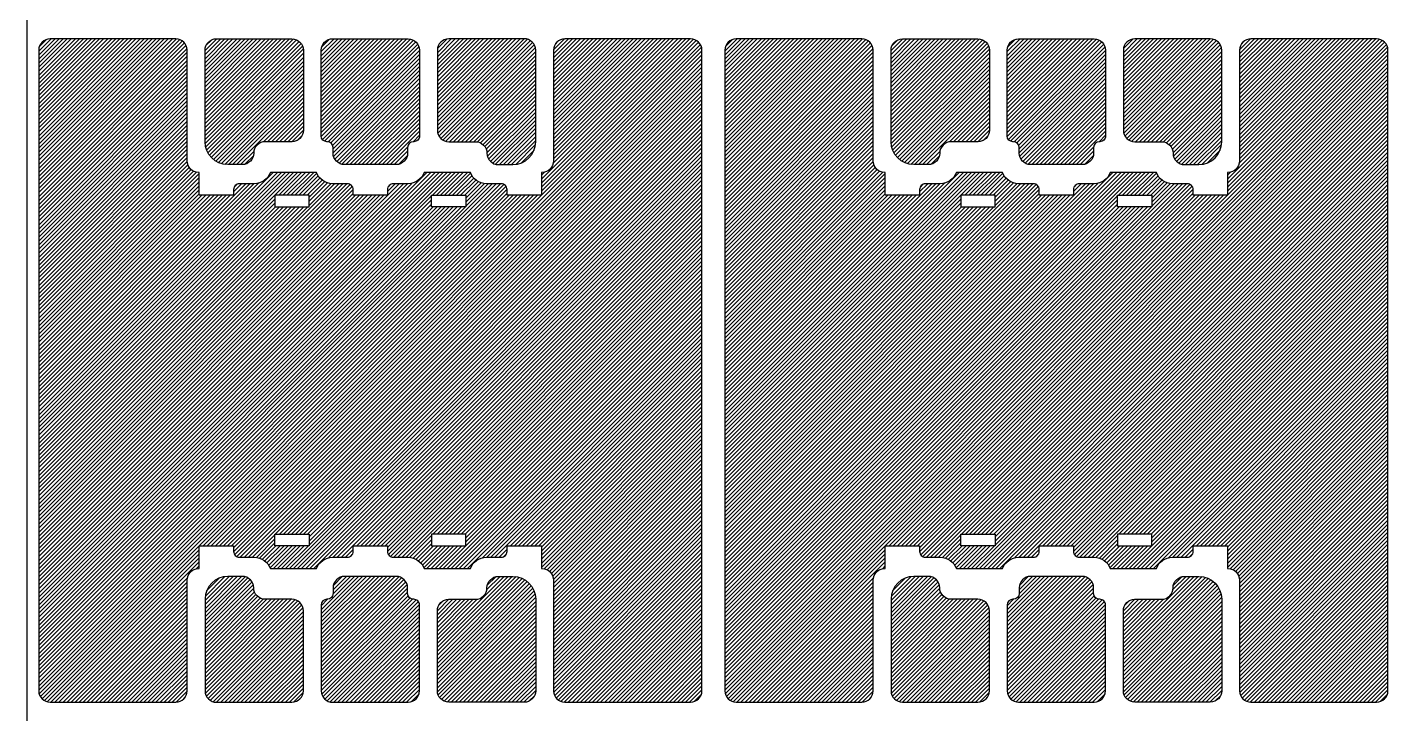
# Model space of a CAD drawing. Header units: inches. Extents: x 0 to 187, y 0 to 163.
# Drawn here: x 0 to 59.8, y 90 to 120 of the extents above; entities that cross this region are included whole.
import ezdxf

# ---------------------------------------------------------------- set-up
doc = ezdxf.new("R2010")
doc.units = ezdxf.units.IN
doc.header["$MEASUREMENT"] = 0
doc.layers.add('glassOutline', color=7, linetype='Continuous')
doc.layers.add('TC-etch-lines-chemical', color=1, linetype='Continuous')

msp = doc.modelspace()

# ---------------------------------------------------------------- hatches: boundary and pattern name
at = {"layer": 'TC-etch-lines-chemical'}
h = msp.add_hatch(dxfattribs=at)
h.set_pattern_fill('ANSI31', color=256, style=0)
h.set_pattern_definition([(45, (-2.2e-14, 90), (-0.0883883476483184, 0.0883883476483184), [])])
edge = h.paths.add_edge_path()
edge.add_arc((0.9999999999999708, 91), 0.4999999999999997, 180, 270)
edge.add_line((0.9999999999999706, 90.5), (6.489999999998675, 90.5))
edge.add_arc((6.489999999998675, 91), 0.5, 270, 360)
edge.add_line((6.989999999998675, 91), (6.989999999998678, 95.83885572853004))
edge.add_arc((7.489999999998678, 95.83885572853004), 0.5, 90, 180, ccw=False)
edge.add_line((7.489999999998678, 96.33885572853004), (7.520002012284943, 96.33885572853004))
edge.add_line((7.520002012284943, 96.33885572853004), (7.520002012284947, 97.33885572853004))
edge.add_line((7.520002012284947, 97.33885572853004), (9.020002012284948, 97.33885572853004))
edge.add_line((9.02000201228495, 97.33885572853004), (9.02000201228495, 97.08885572853004))
edge.add_arc((9.270002124145778, 97.08885584039085), 0.2500001118608527, 180.0000256365994, 270.0001078869533)
edge.add_line((9.270002594891627, 96.83885572853043), (9.920002012281902, 96.8388557285324))
edge.add_arc((9.92000201228406, 96.08885572853241), 0.7499999999999916, 19.471220634298277, 90.00000000016479, ccw=False)
edge.add_line((10.62710879347144, 96.33885572853004), (12.64289321881349, 96.33885572853004))
edge.add_arc((13.35000000000087, 96.08885572853241), 0.7499999999999927, 89.99999999983521, 160.5287793657017, ccw=False)
edge.add_line((13.35000000000303, 96.83885572853241), (13.99999941739331, 96.83885572853045))
edge.add_arc((13.99999988813916, 97.08885584039085), 0.2500001118608492, 269.9998921130474, 359.9999743634015)
edge.add_line((14.24999999999998, 97.08885572853004), (14.24999999999998, 97.33885572853004))
edge.add_line((14.24999999999998, 97.33885572853004), (15.74999999999998, 97.33885572853004))
edge.add_line((15.74999999999998, 97.33885572853004), (15.74999999999999, 97.0888557285992))
edge.add_arc((16.00000006164091, 97.08885579024016), 0.2500000616409253, 180.0000141270651, 270.0000963774182)
edge.add_line((16.00000048216683, 96.8388557285996), (16.64999590772898, 96.83885614751179))
edge.add_arc((16.64999637147588, 96.08885612789521), 0.7500000196167245, 19.47118774470988, 90.00003542765239, ccw=False)
edge.add_line((17.35710331466588, 96.33885572853005), (19.37289258043117, 96.33885572853004))
edge.add_arc((20.07999936161856, 96.08885572853241), 0.7499999999999991, 89.99999999983481, 160.5287793657013, ccw=False)
edge.add_line((20.07999936162072, 96.83885572853241), (20.729998779011, 96.83885572853045))
edge.add_arc((20.72999924975685, 97.08885584039085), 0.2500001118608492, 269.9998921130474, 359.9999743634015)
edge.add_line((20.97999936161767, 97.08885572853004), (20.97999936161767, 97.33885572853004))
edge.add_line((20.97999936161767, 97.33885572853004), (22.47999936161767, 97.33885572853004))
edge.add_line((22.47999936161767, 97.33885572853004), (22.47999936161767, 96.33885572853004))
edge.add_line((22.47999936161767, 96.33885572853004), (22.51000000000128, 96.33885572853004))
edge.add_arc((22.51000000000128, 95.83885572853004), 0.5000000000000001, 0, 90, ccw=False)
edge.add_line((23.01000000000128, 95.83885572853004), (23.01000000000128, 91))
edge.add_arc((23.51000000000128, 91), 0.5, 180, 270)
edge.add_line((23.51000000000128, 90.5), (28.99999999999999, 90.5))
edge.add_arc((28.99999999999999, 91), 0.5, 270, 360)
edge.add_line((29.49999999999999, 91), (29.49999999999999, 118.9999999999991))
edge.add_arc((28.99999999999999, 118.9999999999991), 0.5, 0, 90.00000000000001)
edge.add_line((28.99999999999999, 119.4999999999991), (23.51000000000128, 119.4999999999991))
edge.add_arc((23.51000000000128, 118.9999999999991), 0.5, 90, 180)
edge.add_line((23.01000000000128, 118.9999999999991), (23.01000000000128, 114.1611442714691))
edge.add_arc((22.51000000000128, 114.1611442714691), 0.5000000000000001, 270, 360, ccw=False)
edge.add_line((22.51000000000128, 113.6611442714691), (22.47999936161767, 113.6611442714691))
edge.add_line((22.47999936161767, 113.6611442714691), (22.47999936161767, 112.6611442714691))
edge.add_line((22.47999936161767, 112.6611442714691), (20.97999936161767, 112.6611442714691))
edge.add_line((20.97999936161767, 112.6611442714691), (20.97999936161767, 112.9111442714691))
edge.add_arc((20.72999924975685, 112.9111441596083), 0.2500001118608488, 2.5636598695e-05, 90.00010788695249)
edge.add_line((20.729998779011, 113.1611442714687), (20.07999936162072, 113.1611442714667))
edge.add_arc((20.07999936161856, 113.9111442714667), 0.7499999999999996, 199.4712206342987, 270.00000000016524, ccw=False)
edge.add_line((19.37289258043117, 113.6611442714691), (17.35710331466588, 113.661144271469))
edge.add_arc((16.64999637147588, 113.9111438721039), 0.7500000196167244, 269.99996457234766, 340.5288122552902, ccw=False)
edge.add_line((16.64999590772898, 113.1611438524873), (16.00000048216683, 113.1611442713995))
edge.add_arc((16.00000006164091, 112.9111442097589), 0.2500000616409265, 89.99990362258201, 179.9999858729351)
edge.add_line((15.74999999999999, 112.9111442713999), (15.74999999999998, 112.6611442714691))
edge.add_line((15.74999999999998, 112.6611442714691), (14.24999999999998, 112.6611442714691))
edge.add_line((14.24999999999998, 112.6611442714691), (14.24999999999998, 112.9111442714691))
edge.add_arc((13.99999988813916, 112.9111441596083), 0.2500001118608488, 2.5636598695e-05, 90.00010788695249)
edge.add_line((13.99999941739331, 113.1611442714687), (13.35000000000303, 113.1611442714667))
edge.add_arc((13.35000000000087, 113.9111442714667), 0.7499999999999933, 199.4712206342982, 270.00000000016485, ccw=False)
edge.add_line((12.64289321881349, 113.6611442714691), (10.62710879347144, 113.6611442714691))
edge.add_arc((9.92000201228406, 113.9111442714667), 0.749999999999992, 269.9999999998351, 340.5287793657017, ccw=False)
edge.add_line((9.920002012281902, 113.1611442714667), (9.270002594891627, 113.1611442714687))
edge.add_arc((9.270002124145778, 112.9111441596082), 0.2500001118608523, 89.9998921130465, 179.9999743634005)
edge.add_line((9.02000201228495, 112.9111442714691), (9.02000201228495, 112.6611442714691))
edge.add_line((9.02000201228495, 112.6611442714691), (7.520002012284948, 112.6611442714691))
edge.add_line((7.520002012284947, 112.6611442714691), (7.520002012284943, 113.6611442714691))
edge.add_line((7.520002012284943, 113.6611442714691), (7.489999999998678, 113.6611442714691))
edge.add_arc((7.489999999998678, 114.1611442714691), 0.5, 180, 270, ccw=False)
edge.add_line((6.989999999998678, 114.1611442714691), (6.989999999998675, 118.9999999999991))
edge.add_arc((6.489999999998675, 118.9999999999991), 0.5, 0, 90.00000000000001)
edge.add_line((6.489999999998675, 119.4999999999991), (0.9999999999999707, 119.4999999999991))
edge.add_arc((0.9999999999999708, 118.9999999999991), 0.4999999999999997, 90.00000000000004, 180)
edge.add_line((0.4999999999999712, 118.9999999999991), (0.4999999999999712, 91))
h.paths.add_polyline_path([(17.67999936869017, 112.6611442714689), (19.17999936869017, 112.6611442714689), (19.17999936869017, 112.1611442714689), (17.67999936869017, 112.1611442714689)], flags=16)
h.paths.add_polyline_path([(12.32000200521245, 112.6611442714689), (10.82000200521245, 112.6611442714689), (10.82000200521245, 112.1611442714689), (12.32000200521245, 112.1611442714689)], flags=16)
h.paths.add_polyline_path([(17.67999936869017, 97.33885572853023), (19.17999936869017, 97.33885572853023), (19.17999936869017, 97.83885572853023), (17.67999936869017, 97.83885572853023)], flags=16)
h.paths.add_polyline_path([(12.32000200521245, 97.33885572853023), (10.82000200521245, 97.33885572853023), (10.82000200521245, 97.83885572853023), (12.32000200521245, 97.83885572853023)], flags=16)
edge = h.paths.add_edge_path(flags=16)
edge.add_arc((8.270001516162264, 118.9999999999991), 0.4999999999999968, 89.9999999999996, 180.0000000000004, ccw=False)
edge.add_line((8.270001516162267, 119.4999999999991), (11.56999848383889, 119.4999999999991))
edge.add_arc((11.56999848383889, 118.9999999999991), 0.4999999999999979, 5.6101789198237384e-05, 90.00000000000023, ccw=False)
edge.add_line((12.06999848383865, 119.0000004895795), (12.0700019109019, 115.5000004895795))
edge.add_arc((11.57000191090214, 115.4999999999991), 0.5000000000000022, -89.99999999999972, 5.610178902770713e-05, ccw=False)
edge.add_line((11.57000191090214, 114.9999999999991), (10.39909780454249, 114.9999999999991))
edge.add_arc((10.39909780454249, 114.4999999999991), 0.5, 90.00000000000001, 180)
edge.add_arc((9.399097804542489, 114.4999999999991), 0.5, 270, 360, ccw=False)
edge.add_line((9.399097804542489, 113.9999999999991), (8.770001516162315, 113.9999999999991))
edge.add_arc((8.770001516162317, 114.9999999999991), 1.000000000000001, 180.0000000000006, 269.99999999999994, ccw=False)
edge.add_line((7.770001516162314, 114.9999999999991), (7.770001516162266, 118.9999999999991))
edge = h.paths.add_edge_path(flags=16)
edge.add_arc((21.72999848383769, 118.9999999999991), 0.5000000000000021, 359.999999999999, 450)
edge.add_line((21.72999848383769, 119.4999999999991), (18.43000151616107, 119.4999999999991))
edge.add_arc((18.43000151616107, 118.9999999999991), 0.5000000000000023, 90.00000000000009, 179.9999438982113)
edge.add_line((17.93000151616131, 119.0000004895795), (17.92999808909806, 115.5000004895795))
edge.add_arc((18.42999808909782, 115.4999999999991), 0.4999999999999978, 179.9999438982114, 270)
edge.add_line((18.42999808909782, 114.9999999999991), (19.60090219545747, 114.9999999999991))
edge.add_arc((19.60090219545747, 114.4999999999991), 0.5, 0, 90, ccw=False)
edge.add_arc((20.60090219545747, 114.4999999999991), 0.5, 180, 270)
edge.add_line((20.60090219545747, 113.9999999999991), (21.22999848383764, 113.9999999999991))
edge.add_arc((21.22999848383764, 114.9999999999991), 1.000000000000001, 270.0000000000001, 359.9999999999993)
edge.add_line((22.22999848383764, 114.9999999999991), (22.22999848383769, 118.9999999999991))
edge = h.paths.add_edge_path(flags=16)
edge.add_arc((8.270001516162267, 91), 0.5000000000000002, 179.9999999999992, 270)
edge.add_line((8.270001516162267, 90.5), (11.56999848383889, 90.5))
edge.add_arc((11.56999848383889, 91), 0.4999999999999997, 270, 359.9999438982114)
edge.add_line((12.06999848383865, 90.99999951041954), (12.0700019109019, 94.49999951041954))
edge.add_arc((11.57000191090214, 94.5), 0.5000000000000004, 359.9999438982114, 449.9999999999998)
edge.add_line((11.57000191090214, 95), (10.39909780454249, 95))
edge.add_arc((10.39909780454249, 95.5), 0.5, 180, 270, ccw=False)
edge.add_arc((9.399097804542489, 95.5), 0.5, 6.4e-15, 90)
edge.add_line((9.399097804542489, 96), (8.770001516162315, 96))
edge.add_arc((8.770001516162317, 95), 1.000000000000001, 90.00000000000006, 179.9999999999993)
edge.add_line((7.770001516162314, 95.00000000000001), (7.770001516162266, 91.00000000000001))
edge = h.paths.add_edge_path(flags=16)
edge.add_arc((21.72999848383769, 91.00000000000001), 0.5000000000000004, -90, 6.821210263296962e-13, ccw=False)
edge.add_line((21.72999848383769, 90.50000000000001), (18.43000151616107, 90.50000000000001))
edge.add_arc((18.43000151616107, 91.00000000000001), 0.5000000000000006, 180.0000561017888, 270.0000000000001, ccw=False)
edge.add_line((17.93000151616131, 90.99999951041954), (17.92999808909806, 94.49999951041954))
edge.add_arc((18.42999808909782, 94.50000000000001), 0.4999999999999996, 90, 180.0000561017888, ccw=False)
edge.add_line((18.42999808909782, 95.00000000000001), (19.60090219545747, 95.00000000000001))
edge.add_arc((19.60090219545747, 95.50000000000001), 0.5, 270, 360)
edge.add_arc((20.60090219545747, 95.50000000000001), 0.5, 90, 180, ccw=False)
edge.add_line((20.60090219545747, 96.00000000000001), (21.22999848383764, 96.00000000000001))
edge.add_arc((21.22999848383764, 95.00000000000001), 1.000000000000001, 6.821210263296962e-13, 89.99999999999989, ccw=False)
edge.add_line((22.22999848383764, 95.00000000000003), (22.22999848383769, 91.00000000000003))
edge = h.paths.add_edge_path(flags=16)
edge.add_line((13.12090420774244, 114.9999999999991), (13.10000151616266, 114.9999999999991))
edge.add_arc((13.10000151616266, 115.2499999999991), 0.2500000000000015, 180.0000000000008, 269.99999999999966, ccw=False)
edge.add_line((12.85000151616266, 115.2499999999991), (12.85000151616262, 118.9999999999991))
edge.add_arc((13.35000151616262, 118.9999999999991), 0.5000000000000021, 90.00000000000023, 180.000000000001, ccw=False)
edge.add_line((13.35000151616262, 119.4999999999991), (16.64999848383924, 119.4999999999991))
edge.add_arc((16.64999848383924, 118.9999999999991), 0.5000000000000023, 5.610178880033345e-05, 89.99999999999989, ccw=False)
edge.add_line((17.149998483839, 119.0000004895795), (17.15000215569272, 115.2500002447893))
edge.add_arc((16.90000215569284, 115.2499999999991), 0.2500000000000032, -89.9999999999992, 5.6101789709828154e-05, ccw=False)
edge.add_line((16.90000215569284, 114.9999999999991), (16.87909216977514, 114.9999999999991))
edge.add_arc((16.87909216977514, 114.7499999999991), 0.2500000000000003, 90.00000000000009, 180)
edge.add_line((16.62909216977514, 114.7499999999991), (16.62909216977514, 114.4999999999991))
edge.add_arc((16.12909216977514, 114.4999999999991), 0.5, 270, 360, ccw=False)
edge.add_line((16.12909216977514, 113.9999999999991), (13.87090420774244, 113.9999999999991))
edge.add_arc((13.87090420774244, 114.4999999999991), 0.5, 180, 270, ccw=False)
edge.add_line((13.37090420774244, 114.4999999999991), (13.37090420774244, 114.7499999999991))
edge.add_arc((13.12090420774244, 114.7499999999991), 0.25, 6.4e-15, 90)
edge = h.paths.add_edge_path(flags=16)
edge.add_line((13.12090420774244, 95.00000000000001), (13.10000151616266, 95.00000000000001))
edge.add_arc((13.10000151616266, 94.75000000000001), 0.2499999999999997, 89.99999999999994, 179.9999999999994)
edge.add_line((12.85000151616266, 94.75000000000001), (12.85000151616262, 91.00000000000001))
edge.add_arc((13.35000151616262, 91.00000000000001), 0.5000000000000004, 179.9999999999992, 270)
edge.add_line((13.35000151616262, 90.50000000000001), (16.64999848383924, 90.50000000000001))
edge.add_arc((16.64999848383924, 91.00000000000001), 0.5000000000000006, 269.9999999999999, 359.9999438982112)
edge.add_line((17.149998483839, 90.99999951041954), (17.15000215569272, 94.74999975520977))
edge.add_arc((16.90000215569284, 94.75), 0.2499999999999996, 359.999943898211, 450)
edge.add_line((16.90000215569284, 95), (16.87909216977514, 95))
edge.add_arc((16.87909216977514, 95.25), 0.2500000000000003, 180.0000000000002, 269.9999999999999, ccw=False)
edge.add_line((16.62909216977514, 95.25), (16.62909216977514, 95.5))
edge.add_arc((16.12909216977514, 95.50000000000001), 0.5, 6.4e-15, 90)
edge.add_line((16.12909216977514, 96.00000000000001), (13.87090420774244, 96.00000000000001))
edge.add_arc((13.87090420774244, 95.50000000000001), 0.5, 90.00000000000001, 180)
edge.add_line((13.37090420774244, 95.50000000000001), (13.37090420774244, 95.25000000000001))
edge.add_arc((13.12090420774244, 95.25000000000001), 0.25, 270, 360, ccw=False)
h = msp.add_hatch(dxfattribs=at)
h.set_pattern_fill('ANSI31', color=256, style=0)
h.set_pattern_definition([(45, (29.99999999999998, 90.00000000000001), (-0.0883883476483184, 0.0883883476483184), [])])
edge = h.paths.add_edge_path()
edge.add_arc((30.99999999999997, 91.00000000000003), 0.4999999999999997, 180, 270)
edge.add_line((30.99999999999997, 90.50000000000003), (36.48999999999867, 90.50000000000003))
edge.add_arc((36.48999999999867, 91.00000000000001), 0.5, 270, 360)
edge.add_line((36.98999999999867, 91.00000000000001), (36.98999999999867, 95.83885572853005))
edge.add_arc((37.48999999999868, 95.83885572853005), 0.5, 90, 180, ccw=False)
edge.add_line((37.48999999999868, 96.33885572853005), (37.52000201228495, 96.33885572853005))
edge.add_line((37.52000201228494, 96.33885572853005), (37.52000201228495, 97.33885572853005))
edge.add_line((37.52000201228495, 97.33885572853005), (39.02000201228495, 97.33885572853005))
edge.add_line((39.02000201228495, 97.33885572853005), (39.02000201228495, 97.08885572853005))
edge.add_arc((39.27000212414578, 97.08885584039086), 0.2500001118608527, 180.0000256365994, 270.0001078869533)
edge.add_line((39.27000259489163, 96.83885572853046), (39.92000201228191, 96.83885572853242))
edge.add_arc((39.92000201228406, 96.08885572853242), 0.7499999999999916, 19.471220634298277, 90.00000000016479, ccw=False)
edge.add_line((40.62710879347144, 96.33885572853005), (42.64289321881348, 96.33885572853005))
edge.add_arc((43.35000000000087, 96.08885572853242), 0.7499999999999927, 89.99999999983521, 160.5287793657017, ccw=False)
edge.add_line((43.35000000000303, 96.83885572853242), (43.99999941739331, 96.83885572853046))
edge.add_arc((43.99999988813916, 97.08885584039086), 0.2500001118608492, 269.9998921130474, 359.9999743634015)
edge.add_line((44.24999999999998, 97.08885572853005), (44.24999999999998, 97.33885572853005))
edge.add_line((44.24999999999998, 97.33885572853005), (45.74999999999998, 97.33885572853005))
edge.add_line((45.74999999999998, 97.33885572853005), (45.74999999999999, 97.08885572859921))
edge.add_arc((46.0000000616409, 97.08885579024017), 0.2500000616409253, 180.0000141270651, 270.0000963774182)
edge.add_line((46.00000048216683, 96.83885572859961), (46.64999590772898, 96.8388561475118))
edge.add_arc((46.64999637147588, 96.08885612789521), 0.7500000196167245, 19.47118774470988, 90.00003542765239, ccw=False)
edge.add_line((47.35710331466588, 96.33885572853006), (49.37289258043117, 96.33885572853005))
edge.add_arc((50.07999936161856, 96.08885572853242), 0.7499999999999991, 89.99999999983481, 160.5287793657013, ccw=False)
edge.add_line((50.07999936162072, 96.83885572853242), (50.729998779011, 96.83885572853046))
edge.add_arc((50.72999924975684, 97.08885584039086), 0.2500001118608492, 269.9998921130474, 359.9999743634015)
edge.add_line((50.97999936161767, 97.08885572853005), (50.97999936161767, 97.33885572853005))
edge.add_line((50.97999936161767, 97.33885572853005), (52.47999936161767, 97.33885572853005))
edge.add_line((52.47999936161767, 97.33885572853005), (52.47999936161767, 96.33885572853005))
edge.add_line((52.47999936161767, 96.33885572853005), (52.51000000000128, 96.33885572853005))
edge.add_arc((52.51000000000128, 95.83885572853005), 0.5000000000000001, 0, 90, ccw=False)
edge.add_line((53.01000000000128, 95.83885572853005), (53.01000000000128, 91.00000000000001))
edge.add_arc((53.51000000000128, 91.00000000000001), 0.5, 180, 270)
edge.add_line((53.51000000000128, 90.50000000000001), (58.99999999999999, 90.50000000000001))
edge.add_arc((58.99999999999999, 91.00000000000001), 0.5, 270, 360)
edge.add_line((59.49999999999999, 91.00000000000001), (59.49999999999999, 118.9999999999991))
edge.add_arc((58.99999999999999, 118.9999999999991), 0.5, 0, 90.00000000000001)
edge.add_line((58.99999999999999, 119.4999999999991), (53.51000000000127, 119.4999999999991))
edge.add_arc((53.51000000000128, 118.9999999999991), 0.5, 90, 180)
edge.add_line((53.01000000000128, 118.9999999999991), (53.01000000000128, 114.1611442714691))
edge.add_arc((52.51000000000128, 114.1611442714691), 0.5000000000000001, 270, 360, ccw=False)
edge.add_line((52.51000000000128, 113.6611442714691), (52.47999936161767, 113.6611442714691))
edge.add_line((52.47999936161767, 113.6611442714691), (52.47999936161767, 112.6611442714691))
edge.add_line((52.47999936161767, 112.6611442714691), (50.97999936161767, 112.6611442714691))
edge.add_line((50.97999936161767, 112.6611442714691), (50.97999936161767, 112.9111442714691))
edge.add_arc((50.72999924975684, 112.9111441596083), 0.2500001118608488, 2.5636598695e-05, 90.00010788695249)
edge.add_line((50.729998779011, 113.1611442714687), (50.07999936162072, 113.1611442714667))
edge.add_arc((50.07999936161856, 113.9111442714667), 0.7499999999999996, 199.4712206342987, 270.00000000016524, ccw=False)
edge.add_line((49.37289258043117, 113.6611442714691), (47.35710331466588, 113.6611442714691))
edge.add_arc((46.64999637147588, 113.9111438721039), 0.7500000196167244, 269.99996457234766, 340.5288122552902, ccw=False)
edge.add_line((46.64999590772898, 113.1611438524873), (46.00000048216683, 113.1611442713995))
edge.add_arc((46.0000000616409, 112.9111442097589), 0.2500000616409265, 89.99990362258201, 179.9999858729351)
edge.add_line((45.74999999999999, 112.9111442713999), (45.74999999999997, 112.6611442714691))
edge.add_line((45.74999999999998, 112.6611442714691), (44.24999999999998, 112.6611442714691))
edge.add_line((44.24999999999998, 112.6611442714691), (44.24999999999998, 112.9111442714691))
edge.add_arc((43.99999988813916, 112.9111441596083), 0.2500001118608488, 2.5636598695e-05, 90.00010788695249)
edge.add_line((43.99999941739331, 113.1611442714687), (43.35000000000304, 113.1611442714667))
edge.add_arc((43.35000000000087, 113.9111442714667), 0.7499999999999933, 199.4712206342982, 270.00000000016485, ccw=False)
edge.add_line((42.64289321881349, 113.6611442714691), (40.62710879347144, 113.6611442714691))
edge.add_arc((39.92000201228406, 113.9111442714667), 0.749999999999992, 269.9999999998351, 340.5287793657017, ccw=False)
edge.add_line((39.9200020122819, 113.1611442714667), (39.27000259489162, 113.1611442714687))
edge.add_arc((39.27000212414578, 112.9111441596083), 0.2500001118608523, 89.9998921130465, 179.9999743634005)
edge.add_line((39.02000201228495, 112.9111442714691), (39.02000201228495, 112.6611442714691))
edge.add_line((39.02000201228495, 112.6611442714691), (37.52000201228495, 112.6611442714691))
edge.add_line((37.52000201228495, 112.6611442714691), (37.52000201228494, 113.6611442714691))
edge.add_line((37.52000201228494, 113.6611442714691), (37.48999999999867, 113.6611442714691))
edge.add_arc((37.48999999999868, 114.1611442714691), 0.5, 180, 270, ccw=False)
edge.add_line((36.98999999999868, 114.1611442714691), (36.98999999999868, 118.9999999999991))
edge.add_arc((36.48999999999867, 118.9999999999991), 0.5, 0, 90.00000000000001)
edge.add_line((36.48999999999867, 119.4999999999991), (30.99999999999997, 119.4999999999991))
edge.add_arc((30.99999999999997, 118.9999999999991), 0.4999999999999997, 90.00000000000004, 180)
edge.add_line((30.49999999999997, 118.9999999999991), (30.49999999999997, 91.00000000000001))
h.paths.add_polyline_path([(47.67999936869017, 112.6611442714689), (49.17999936869017, 112.6611442714689), (49.17999936869017, 112.1611442714689), (47.67999936869017, 112.1611442714689)], flags=16)
h.paths.add_polyline_path([(42.32000200521244, 112.6611442714689), (40.82000200521244, 112.6611442714689), (40.82000200521244, 112.1611442714689), (42.32000200521244, 112.1611442714689)], flags=16)
h.paths.add_polyline_path([(47.67999936869017, 97.33885572853026), (49.17999936869017, 97.33885572853026), (49.17999936869017, 97.83885572853026), (47.67999936869017, 97.83885572853026)], flags=16)
h.paths.add_polyline_path([(42.32000200521244, 97.33885572853026), (40.82000200521244, 97.33885572853026), (40.82000200521244, 97.83885572853026), (42.32000200521244, 97.83885572853026)], flags=16)
edge = h.paths.add_edge_path(flags=16)
edge.add_arc((38.27000151616227, 118.9999999999991), 0.4999999999999968, 89.9999999999996, 180.0000000000004, ccw=False)
edge.add_line((38.27000151616227, 119.4999999999991), (41.56999848383889, 119.4999999999991))
edge.add_arc((41.56999848383889, 118.9999999999991), 0.4999999999999979, 5.6101789198237384e-05, 90.00000000000023, ccw=False)
edge.add_line((42.06999848383865, 119.0000004895796), (42.07000191090189, 115.5000004895796))
edge.add_arc((41.57000191090214, 115.4999999999991), 0.5000000000000022, -89.99999999999972, 5.610178902770713e-05, ccw=False)
edge.add_line((41.57000191090214, 114.9999999999991), (40.39909780454249, 114.9999999999991))
edge.add_arc((40.39909780454249, 114.4999999999991), 0.5, 90.00000000000001, 180)
edge.add_arc((39.39909780454249, 114.4999999999991), 0.5, 270, 360, ccw=False)
edge.add_line((39.39909780454249, 113.9999999999991), (38.77000151616232, 113.9999999999991))
edge.add_arc((38.77000151616232, 114.9999999999991), 1.000000000000001, 180.0000000000006, 269.99999999999994, ccw=False)
edge.add_line((37.77000151616232, 114.9999999999991), (37.77000151616227, 118.9999999999991))
edge = h.paths.add_edge_path(flags=16)
edge.add_arc((51.72999848383769, 118.9999999999991), 0.5000000000000021, 359.999999999999, 450)
edge.add_line((51.72999848383769, 119.4999999999991), (48.43000151616107, 119.4999999999991))
edge.add_arc((48.43000151616107, 118.9999999999991), 0.5000000000000023, 90.00000000000009, 179.9999438982113)
edge.add_line((47.93000151616131, 119.0000004895795), (47.92999808909806, 115.5000004895795))
edge.add_arc((48.42999808909782, 115.4999999999991), 0.4999999999999978, 179.9999438982114, 270)
edge.add_line((48.42999808909782, 114.9999999999991), (49.60090219545747, 114.9999999999991))
edge.add_arc((49.60090219545746, 114.4999999999991), 0.5, 0, 90, ccw=False)
edge.add_arc((50.60090219545746, 114.4999999999991), 0.5, 180, 270)
edge.add_line((50.60090219545746, 113.9999999999991), (51.22999848383763, 113.9999999999991))
edge.add_arc((51.22999848383764, 114.9999999999991), 1.000000000000001, 270.0000000000001, 359.9999999999993)
edge.add_line((52.22999848383764, 114.9999999999991), (52.22999848383769, 118.9999999999991))
edge = h.paths.add_edge_path(flags=16)
edge.add_arc((38.27000151616227, 91.00000000000003), 0.5000000000000002, 179.9999999999992, 270)
edge.add_line((38.27000151616227, 90.50000000000003), (41.56999848383889, 90.50000000000003))
edge.add_arc((41.56999848383889, 91.00000000000003), 0.4999999999999997, 270, 359.9999438982114)
edge.add_line((42.06999848383865, 90.99999951041956), (42.07000191090189, 94.49999951041956))
edge.add_arc((41.57000191090214, 94.50000000000001), 0.5000000000000004, 359.9999438982114, 449.9999999999998)
edge.add_line((41.57000191090214, 95.00000000000003), (40.39909780454249, 95.00000000000003))
edge.add_arc((40.39909780454249, 95.50000000000003), 0.5, 180, 270, ccw=False)
edge.add_arc((39.39909780454249, 95.50000000000003), 0.5, 6.4e-15, 90)
edge.add_line((39.39909780454249, 96.00000000000003), (38.77000151616232, 96.00000000000003))
edge.add_arc((38.77000151616232, 95.00000000000001), 1.000000000000001, 90.00000000000006, 179.9999999999993)
edge.add_line((37.77000151616232, 95.00000000000003), (37.77000151616227, 91.00000000000003))
edge = h.paths.add_edge_path(flags=16)
edge.add_arc((51.72999848383769, 91.00000000000003), 0.5000000000000004, -90, 6.821210263296962e-13, ccw=False)
edge.add_line((51.72999848383769, 90.50000000000003), (48.43000151616107, 90.50000000000003))
edge.add_arc((48.43000151616107, 91.00000000000003), 0.5000000000000006, 180.0000561017888, 270.0000000000001, ccw=False)
edge.add_line((47.93000151616131, 90.99999951041956), (47.92999808909806, 94.49999951041956))
edge.add_arc((48.42999808909782, 94.50000000000003), 0.4999999999999996, 90, 180.0000561017888, ccw=False)
edge.add_line((48.42999808909782, 95.00000000000003), (49.60090219545747, 95.00000000000003))
edge.add_arc((49.60090219545746, 95.50000000000003), 0.5, 270, 360)
edge.add_arc((50.60090219545746, 95.50000000000003), 0.5, 90, 180, ccw=False)
edge.add_line((50.60090219545746, 96.00000000000003), (51.22999848383763, 96.00000000000003))
edge.add_arc((51.22999848383764, 95.00000000000003), 1.000000000000001, 6.821210263296962e-13, 89.99999999999989, ccw=False)
edge.add_line((52.22999848383764, 95.00000000000003), (52.22999848383769, 91.00000000000003))
edge = h.paths.add_edge_path(flags=16)
edge.add_line((43.12090420774244, 114.9999999999991), (43.10000151616266, 114.9999999999991))
edge.add_arc((43.10000151616266, 115.2499999999991), 0.2500000000000015, 180.0000000000008, 269.99999999999966, ccw=False)
edge.add_line((42.85000151616266, 115.2499999999991), (42.85000151616262, 118.9999999999991))
edge.add_arc((43.35000151616262, 118.9999999999991), 0.5000000000000021, 90.00000000000023, 180.000000000001, ccw=False)
edge.add_line((43.35000151616262, 119.4999999999991), (46.64999848383924, 119.4999999999991))
edge.add_arc((46.64999848383924, 118.9999999999991), 0.5000000000000023, 5.610178880033345e-05, 89.99999999999989, ccw=False)
edge.add_line((47.149998483839, 119.0000004895795), (47.15000215569272, 115.2500002447893))
edge.add_arc((46.90000215569284, 115.2499999999991), 0.2500000000000032, -89.9999999999992, 5.6101789709828154e-05, ccw=False)
edge.add_line((46.90000215569284, 114.9999999999991), (46.87909216977513, 114.9999999999991))
edge.add_arc((46.87909216977513, 114.7499999999991), 0.2500000000000003, 90.00000000000009, 180)
edge.add_line((46.62909216977513, 114.7499999999991), (46.62909216977513, 114.4999999999991))
edge.add_arc((46.12909216977513, 114.4999999999991), 0.5, 270, 360, ccw=False)
edge.add_line((46.12909216977513, 113.9999999999991), (43.87090420774243, 113.9999999999991))
edge.add_arc((43.87090420774244, 114.4999999999991), 0.5, 180, 270, ccw=False)
edge.add_line((43.37090420774244, 114.4999999999991), (43.37090420774244, 114.7499999999991))
edge.add_arc((43.12090420774244, 114.7499999999991), 0.25, 6.4e-15, 90)
edge = h.paths.add_edge_path(flags=16)
edge.add_line((43.12090420774244, 95.00000000000003), (43.10000151616266, 95.00000000000003))
edge.add_arc((43.10000151616266, 94.75000000000003), 0.2499999999999997, 89.99999999999994, 179.9999999999994)
edge.add_line((42.85000151616266, 94.75000000000003), (42.85000151616262, 91.00000000000003))
edge.add_arc((43.35000151616262, 91.00000000000003), 0.5000000000000004, 179.9999999999992, 270)
edge.add_line((43.35000151616262, 90.50000000000003), (46.64999848383924, 90.50000000000003))
edge.add_arc((46.64999848383924, 91.00000000000003), 0.5000000000000006, 269.9999999999999, 359.9999438982112)
edge.add_line((47.149998483839, 90.99999951041956), (47.15000215569272, 94.74999975520979))
edge.add_arc((46.90000215569284, 94.75000000000003), 0.2499999999999996, 359.999943898211, 450)
edge.add_line((46.90000215569284, 95.00000000000003), (46.87909216977513, 95.00000000000003))
edge.add_arc((46.87909216977513, 95.25000000000003), 0.2500000000000003, 180.0000000000002, 269.9999999999999, ccw=False)
edge.add_line((46.62909216977513, 95.25000000000003), (46.62909216977513, 95.50000000000003))
edge.add_arc((46.12909216977513, 95.50000000000003), 0.5, 6.4e-15, 90)
edge.add_line((46.12909216977513, 96.00000000000003), (43.87090420774243, 96.00000000000003))
edge.add_arc((43.87090420774244, 95.50000000000003), 0.5, 90.00000000000001, 180)
edge.add_line((43.37090420774244, 95.50000000000003), (43.37090420774244, 95.25000000000003))
edge.add_arc((43.12090420774244, 95.25000000000003), 0.25, 270, 360, ccw=False)

# ---------------------------------------------------------------- linework, layer by layer
at = {"layer": 'glassOutline'}
msp.add_lwpolyline([(0, 0), (0, 150), (150, 150), (150, 0)], close=True, dxfattribs=at)
at = {"layer": 'TC-etch-lines-chemical'}
for points in [[(0.4999999999999712, 91, 0.4142135623730951), (0.9999999999999706, 90.5), (6.489999999998675, 90.5, 0.4142135623730951), (6.989999999998675, 91), (6.989999999998678, 95.83885572853004, -0.4142135623730951), (7.489999999998678, 96.33885572853004), (7.520002012284943, 96.33885572853004), (7.520002012284947, 97.33885572853004), (9.02000201228495, 97.33885572853004), (9.02000201228495, 97.08885572853004, 0.414213982832939), (9.270002594891627, 96.83885572853043), (9.920002012281902, 96.83885572853241, -0.3178372451974987), (10.62710879347144, 96.33885572853004), (12.64289321881349, 96.33885572853004, -0.3178372451974987), (13.35000000000303, 96.83885572853241), (13.99999941739331, 96.83885572853043, 0.414213982832939), (14.24999999999998, 97.08885572853004), (14.24999999999998, 97.33885572853004), (15.74999999999998, 97.33885572853004), (15.74999999999999, 97.0888557285992, 0.4142139828329349), (16.00000048216683, 96.8388557285996), (16.64999590772898, 96.83885614751179, -0.3178375734001599), (17.35710331466588, 96.33885572853005), (19.37289258043117, 96.33885572853004, -0.3178372451974987), (20.07999936162072, 96.83885572853241), (20.729998779011, 96.83885572853043, 0.414213982832939), (20.97999936161767, 97.08885572853004), (20.97999936161767, 97.33885572853004), (22.47999936161767, 97.33885572853004), (22.47999936161767, 96.33885572853004), (22.51000000000128, 96.33885572853004, -0.4142135623730949), (23.01000000000128, 95.83885572853004), (23.01000000000128, 91, 0.4142135623730951), (23.51000000000128, 90.5), (28.99999999999999, 90.5, 0.4142135623730951), (29.49999999999999, 91), (29.49999999999999, 118.9999999999991, 0.4142135623730951), (28.99999999999999, 119.4999999999991), (23.51000000000128, 119.4999999999991, 0.4142135623730951), (23.01000000000128, 118.9999999999991), (23.01000000000128, 114.1611442714691, -0.4142135623730949), (22.51000000000128, 113.6611442714691), (22.47999936161767, 113.6611442714691), (22.47999936161767, 112.6611442714691), (20.97999936161767, 112.6611442714691), (20.97999936161767, 112.9111442714691, 0.414213982832939), (20.729998779011, 113.1611442714687), (20.07999936162072, 113.1611442714667, -0.3178372451974987), (19.37289258043117, 113.6611442714691), (17.35710331466588, 113.661144271469, -0.3178375734001599), (16.64999590772898, 113.1611438524873), (16.00000048216683, 113.1611442713995, 0.4142139828329349), (15.74999999999999, 112.9111442713999), (15.74999999999998, 112.6611442714691), (14.24999999999998, 112.6611442714691), (14.24999999999998, 112.9111442714691, 0.414213982832939), (13.99999941739331, 113.1611442714687), (13.35000000000303, 113.1611442714667, -0.3178372451974987), (12.64289321881349, 113.6611442714691), (10.62710879347144, 113.6611442714691, -0.3178372451974987), (9.920002012281902, 113.1611442714667), (9.270002594891627, 113.1611442714687, 0.414213982832939), (9.02000201228495, 112.9111442714691), (9.02000201228495, 112.6611442714691), (7.520002012284947, 112.6611442714691), (7.520002012284943, 113.6611442714691), (7.489999999998678, 113.6611442714691, -0.4142135623730951), (6.989999999998678, 114.1611442714691), (6.989999999998675, 118.9999999999991, 0.4142135623730951), (6.489999999998675, 119.4999999999991), (0.9999999999999706, 119.4999999999991, 0.4142135623730951), (0.4999999999999712, 118.9999999999991)], [(7.770001516162266, 118.9999999999991, -0.4142135623730988), (8.270001516162267, 119.4999999999991), (11.56999848383889, 119.4999999999991, -0.4142132755835279), (12.06999848383865, 119.0000004895795), (12.0700019109019, 115.5000004895795, -0.4142138491627201), (11.57000191090214, 114.9999999999991), (10.39909780454249, 114.9999999999991, 0.414213562373095), (9.899097804542489, 114.4999999999991, -0.414213562373095), (9.399097804542489, 113.9999999999991), (8.770001516162315, 113.9999999999991, -0.4142135623730914), (7.770001516162314, 114.9999999999991)], [(13.12090420774244, 114.9999999999991), (13.10000151616266, 114.9999999999991, -0.4142135623730916), (12.85000151616266, 115.2499999999991), (12.85000151616262, 118.9999999999991, -0.4142135623730988), (13.35000151616262, 119.4999999999991), (16.64999848383924, 119.4999999999991, -0.4142132755835279), (17.149998483839, 119.0000004895795), (17.15000215569272, 115.2500002447893, -0.4142138491627204), (16.90000215569284, 114.9999999999991), (16.87909216977514, 114.9999999999991, 0.4142135623730942), (16.62909216977514, 114.7499999999991), (16.62909216977514, 114.4999999999991, -0.414213562373095), (16.12909216977514, 113.9999999999991), (13.87090420774244, 113.9999999999991, -0.414213562373095), (13.37090420774244, 114.4999999999991), (13.37090420774244, 114.7499999999991, 0.414213562373095)], [(22.22999848383769, 118.9999999999991, 0.4142135623730988), (21.72999848383769, 119.4999999999991), (18.43000151616107, 119.4999999999991, 0.4142132755835279), (17.93000151616131, 119.0000004895795), (17.92999808909806, 115.5000004895795, 0.4142138491627201), (18.42999808909782, 114.9999999999991), (19.60090219545747, 114.9999999999991, -0.414213562373095), (20.10090219545747, 114.4999999999991, 0.414213562373095), (20.60090219545747, 113.9999999999991), (21.22999848383764, 113.9999999999991, 0.4142135623730914), (22.22999848383764, 114.9999999999991)], [(30.49999999999997, 91.00000000000003, 0.4142135623730951), (30.99999999999997, 90.50000000000003), (36.48999999999867, 90.50000000000001, 0.4142135623730951), (36.98999999999867, 91.00000000000001), (36.98999999999868, 95.83885572853005, -0.4142135623730951), (37.48999999999868, 96.33885572853005), (37.52000201228494, 96.33885572853005), (37.52000201228495, 97.33885572853005), (39.02000201228495, 97.33885572853005), (39.02000201228495, 97.08885572853005, 0.414213982832939), (39.27000259489163, 96.83885572853046), (39.9200020122819, 96.83885572853242, -0.3178372451974987), (40.62710879347144, 96.33885572853005), (42.64289321881349, 96.33885572853005, -0.3178372451974987), (43.35000000000303, 96.83885572853242), (43.99999941739331, 96.83885572853046, 0.414213982832939), (44.24999999999998, 97.08885572853005), (44.24999999999998, 97.33885572853005), (45.74999999999998, 97.33885572853005), (45.74999999999999, 97.08885572859921, 0.4142139828329349), (46.00000048216683, 96.83885572859961), (46.64999590772898, 96.8388561475118, -0.3178375734001599), (47.35710331466588, 96.33885572853006), (49.37289258043117, 96.33885572853005, -0.3178372451974987), (50.07999936162072, 96.83885572853242), (50.729998779011, 96.83885572853046, 0.414213982832939), (50.97999936161767, 97.08885572853005), (50.97999936161767, 97.33885572853005), (52.47999936161767, 97.33885572853005), (52.47999936161767, 96.33885572853005), (52.51000000000128, 96.33885572853005, -0.4142135623730949), (53.01000000000128, 95.83885572853005), (53.01000000000128, 91.00000000000001, 0.4142135623730951), (53.51000000000128, 90.50000000000001), (58.99999999999999, 90.50000000000001, 0.4142135623730951), (59.49999999999999, 91.00000000000001), (59.49999999999999, 118.9999999999991, 0.4142135623730951), (58.99999999999999, 119.4999999999991), (53.51000000000128, 119.4999999999991, 0.4142135623730951), (53.01000000000128, 118.9999999999991), (53.01000000000128, 114.1611442714691, -0.4142135623730949), (52.51000000000128, 113.6611442714691), (52.47999936161767, 113.6611442714691), (52.47999936161767, 112.6611442714691), (50.97999936161767, 112.6611442714691), (50.97999936161767, 112.9111442714691, 0.414213982832939), (50.729998779011, 113.1611442714687), (50.07999936162072, 113.1611442714667, -0.3178372451974987), (49.37289258043117, 113.6611442714691), (47.35710331466588, 113.6611442714691, -0.3178375734001599), (46.64999590772898, 113.1611438524873), (46.00000048216683, 113.1611442713995, 0.4142139828329349), (45.74999999999999, 112.9111442713999), (45.74999999999998, 112.6611442714691), (44.24999999999998, 112.6611442714691), (44.24999999999998, 112.9111442714691, 0.414213982832939), (43.99999941739331, 113.1611442714687), (43.35000000000303, 113.1611442714667, -0.3178372451974987), (42.64289321881349, 113.6611442714691), (40.62710879347144, 113.6611442714691, -0.3178372451974987), (39.9200020122819, 113.1611442714667), (39.27000259489163, 113.1611442714687, 0.414213982832939), (39.02000201228495, 112.9111442714691), (39.02000201228495, 112.6611442714691), (37.52000201228495, 112.6611442714691), (37.52000201228494, 113.6611442714691), (37.48999999999868, 113.6611442714691, -0.4142135623730951), (36.98999999999868, 114.1611442714691), (36.98999999999867, 118.9999999999991, 0.4142135623730951), (36.48999999999867, 119.4999999999991), (30.99999999999997, 119.4999999999991, 0.4142135623730951), (30.49999999999997, 118.9999999999991)], [(37.77000151616227, 118.9999999999991, -0.4142135623730988), (38.27000151616227, 119.4999999999991), (41.56999848383889, 119.4999999999991, -0.4142132755835279), (42.06999848383865, 119.0000004895796), (42.0700019109019, 115.5000004895796, -0.4142138491627201), (41.57000191090214, 114.9999999999991), (40.39909780454249, 114.9999999999991, 0.414213562373095), (39.89909780454249, 114.4999999999991, -0.414213562373095), (39.39909780454249, 113.9999999999991), (38.77000151616232, 113.9999999999991, -0.4142135623730914), (37.77000151616232, 114.9999999999991)], [(43.12090420774244, 114.9999999999991), (43.10000151616266, 114.9999999999991, -0.4142135623730916), (42.85000151616266, 115.2499999999991), (42.85000151616262, 118.9999999999991, -0.4142135623730988), (43.35000151616262, 119.4999999999991), (46.64999848383924, 119.4999999999991, -0.4142132755835279), (47.149998483839, 119.0000004895795), (47.15000215569272, 115.2500002447893, -0.4142138491627204), (46.90000215569284, 114.9999999999991), (46.87909216977513, 114.9999999999991, 0.4142135623730942), (46.62909216977513, 114.7499999999991), (46.62909216977513, 114.4999999999991, -0.414213562373095), (46.12909216977513, 113.9999999999991), (43.87090420774244, 113.9999999999991, -0.414213562373095), (43.37090420774244, 114.4999999999991), (43.37090420774244, 114.7499999999991, 0.414213562373095)], [(52.22999848383769, 118.9999999999991, 0.4142135623730988), (51.72999848383769, 119.4999999999991), (48.43000151616107, 119.4999999999991, 0.4142132755835279), (47.93000151616131, 119.0000004895795), (47.92999808909806, 115.5000004895795, 0.4142138491627201), (48.42999808909782, 114.9999999999991), (49.60090219545746, 114.9999999999991, -0.414213562373095), (50.10090219545746, 114.4999999999991, 0.414213562373095), (50.60090219545746, 113.9999999999991), (51.22999848383764, 113.9999999999991, 0.4142135623730914), (52.22999848383764, 114.9999999999991)], [(7.770001516162266, 91.00000000000001, 0.4142135623730988), (8.270001516162267, 90.5), (11.56999848383889, 90.5, 0.4142132755835279), (12.06999848383865, 90.99999951041954), (12.0700019109019, 94.49999951041954, 0.4142138491627201), (11.57000191090214, 95), (10.39909780454249, 95, -0.414213562373095), (9.899097804542489, 95.5, 0.414213562373095), (9.399097804542489, 96), (8.770001516162315, 96, 0.4142135623730914), (7.770001516162314, 95.00000000000001)], [(13.12090420774244, 95.00000000000001), (13.10000151616266, 95.00000000000001, 0.4142135623730916), (12.85000151616266, 94.75000000000001), (12.85000151616262, 91.00000000000001, 0.4142135623730988), (13.35000151616262, 90.50000000000001), (16.64999848383924, 90.50000000000001, 0.4142132755835279), (17.149998483839, 90.99999951041954), (17.15000215569272, 94.74999975520977, 0.4142138491627204), (16.90000215569284, 95), (16.87909216977514, 95, -0.4142135623730942), (16.62909216977514, 95.25), (16.62909216977514, 95.50000000000001, 0.414213562373095), (16.12909216977514, 96.00000000000001), (13.87090420774244, 96.00000000000001, 0.414213562373095), (13.37090420774244, 95.50000000000001), (13.37090420774244, 95.25000000000001, -0.414213562373095)], [(22.22999848383769, 91.00000000000001, -0.4142135623730988), (21.72999848383769, 90.50000000000001), (18.43000151616107, 90.50000000000001, -0.4142132755835279), (17.93000151616131, 90.99999951041954), (17.92999808909806, 94.49999951041954, -0.4142138491627201), (18.42999808909782, 95.00000000000001), (19.60090219545747, 95.00000000000001, 0.414213562373095), (20.10090219545747, 95.50000000000001, -0.414213562373095), (20.60090219545747, 96.00000000000001), (21.22999848383764, 96.00000000000001, -0.4142135623730914), (22.22999848383764, 95.00000000000003)], [(37.77000151616227, 91.00000000000003, 0.4142135623730988), (38.27000151616227, 90.50000000000003), (41.56999848383889, 90.50000000000003, 0.4142132755835279), (42.06999848383865, 90.99999951041956), (42.0700019109019, 94.49999951041956, 0.4142138491627201), (41.57000191090214, 95.00000000000003), (40.39909780454249, 95.00000000000003, -0.414213562373095), (39.89909780454249, 95.50000000000003, 0.414213562373095), (39.39909780454249, 96.00000000000003), (38.77000151616232, 96.00000000000003, 0.4142135623730914), (37.77000151616232, 95.00000000000003)], [(43.12090420774244, 95.00000000000003), (43.10000151616266, 95.00000000000003, 0.4142135623730916), (42.85000151616266, 94.75000000000003), (42.85000151616262, 91.00000000000003, 0.4142135623730988), (43.35000151616262, 90.50000000000003), (46.64999848383924, 90.50000000000003, 0.4142132755835279), (47.149998483839, 90.99999951041956), (47.15000215569272, 94.74999975520979, 0.4142138491627204), (46.90000215569284, 95.00000000000003), (46.87909216977513, 95.00000000000003, -0.4142135623730942), (46.62909216977513, 95.25000000000003), (46.62909216977513, 95.50000000000003, 0.414213562373095), (46.12909216977513, 96.00000000000003), (43.87090420774244, 96.00000000000003, 0.414213562373095), (43.37090420774244, 95.50000000000003), (43.37090420774244, 95.25000000000003, -0.414213562373095)], [(52.22999848383769, 91.00000000000003, -0.4142135623730988), (51.72999848383769, 90.50000000000003), (48.43000151616107, 90.50000000000003, -0.4142132755835279), (47.93000151616131, 90.99999951041956), (47.92999808909806, 94.49999951041956, -0.4142138491627201), (48.42999808909782, 95.00000000000003), (49.60090219545746, 95.00000000000003, 0.414213562373095), (50.10090219545746, 95.50000000000003, -0.414213562373095), (50.60090219545746, 96.00000000000003), (51.22999848383764, 96.00000000000003, -0.4142135623730914), (52.22999848383764, 95.00000000000003)]]:
    msp.add_lwpolyline(points, format="xyb", close=True, dxfattribs=at)
for points in [[(12.32000200521245, 112.6611442714689), (10.82000200521245, 112.6611442714689), (10.82000200521245, 112.1611442714689), (12.32000200521245, 112.1611442714689)], [(17.67999936869017, 112.6611442714689), (19.17999936869017, 112.6611442714689), (19.17999936869017, 112.1611442714689), (17.67999936869017, 112.1611442714689)], [(42.32000200521244, 112.6611442714689), (40.82000200521244, 112.6611442714689), (40.82000200521244, 112.1611442714689), (42.32000200521244, 112.1611442714689)], [(47.67999936869017, 112.6611442714689), (49.17999936869017, 112.6611442714689), (49.17999936869017, 112.1611442714689), (47.67999936869017, 112.1611442714689)], [(12.32000200521245, 97.33885572853023), (10.82000200521245, 97.33885572853023), (10.82000200521245, 97.83885572853023), (12.32000200521245, 97.83885572853023)], [(17.67999936869017, 97.33885572853023), (19.17999936869017, 97.33885572853023), (19.17999936869017, 97.83885572853023), (17.67999936869017, 97.83885572853023)], [(42.32000200521244, 97.33885572853026), (40.82000200521244, 97.33885572853026), (40.82000200521244, 97.83885572853026), (42.32000200521244, 97.83885572853026)], [(47.67999936869017, 97.33885572853026), (49.17999936869017, 97.33885572853026), (49.17999936869017, 97.83885572853026), (47.67999936869017, 97.83885572853026)]]:
    msp.add_lwpolyline(points, close=True, dxfattribs=at)

doc.saveas('drawing.dxf')
